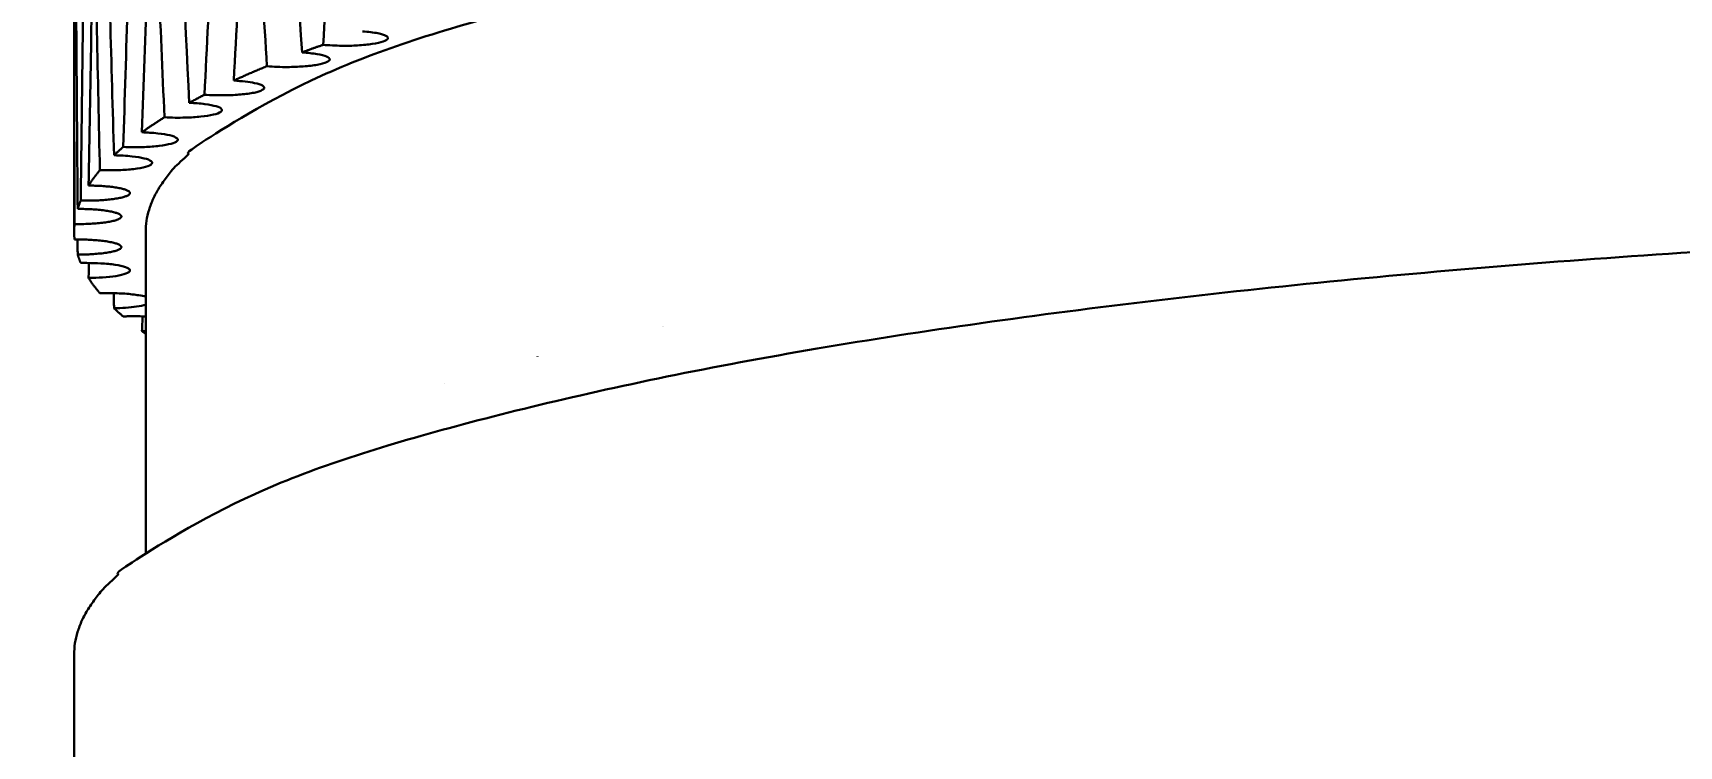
# Model space of a CAD drawing. Header units: millimetres. Extents: x 577 to 7172, y 252 to 2707.
# Drawn here: x 5023.83 to 5035.33, y 1672.78 to 1677.77 of the extents above; entities that cross this region are included whole.
import ezdxf

# ---------------------------------------------------------------- set-up
doc = ezdxf.new("R2010")
doc.units = ezdxf.units.MM
doc.header["$MEASUREMENT"] = 0
doc.layers.add('외형선(ISO)', color=7, linetype='Continuous', lineweight=30)
doc.layers.add('치수(ISO)', color=7, linetype='Continuous', lineweight=25)
doc.styles.add('굴림', font='')
doc.styles.get('굴림').set_extended_font_data('援대┝')
doc.dimstyles.new('기본값 (ISO)', dxfattribs={"dimscale": 10, "dimtxt": 3, "dimasz": 2.5, "dimexe": 3.175, "dimexo": 0, "dimgap": 0.762, "dimtad": 1, "dimtoh": 1, "dimdec": 0, "dimzin": 1, "dimdsep": 46, "dimtxsty": '굴림', "dimcen": 0.5, "dimazin": 0, "dimtfac": 1, "dimtdec": 4, "dimtix": 1, "dimtmove": 1, "dimatfit": 3, "dimfxl": 1, "dimtolj": 1, "dimtzin": 1, "dimarcsym": 0})

# ---------------------------------------------------------------- blocks, each defined once
blk = doc.blocks.new('*D7')
at = {"layer": 'Defpoints', "color": 0}
for p in [(4619.259, 1788.114), (5041.614, 1788.114), (5031.118, 460.474)]:
    blk.add_point(p, dxfattribs=at)
at = {"layer": '치수(ISO)', "color": 0, "lineweight": -2}
for p, q in [((5041.614, 1788.114), (4587.509, 1788.114)), ((4619.259, 485.474), (4619.259, 1763.114)), ((5031.118, 460.474), (4587.509, 460.474))]:
    blk.add_line(p, q, dxfattribs=at)
at = {"layer": '치수(ISO)', "color": 0}
for points in [[(4623.425, 1763.114), (4615.092, 1763.114), (4619.259, 1788.114)], [(4615.092, 485.474), (4623.425, 485.474), (4619.259, 460.474)]]:
    blk.add_solid(points, dxfattribs=at)
at = {"layer": '치수(ISO)', "color": 0, "insert": (4596.639, 1124.294), "char_height": 30, "attachment_point": 5, "rotation": 90, "style": '굴림'}
blk.add_mtext('\\A1;1328', dxfattribs=at)
blk = doc.blocks.new('*D8')
at = {"layer": 'Defpoints', "color": 0}
for p in [(4733.392, 1788.114), (5041.614, 1788.114), (4944.614, 503.674)]:
    blk.add_point(p, dxfattribs=at)
at = {"layer": '치수(ISO)', "color": 0, "lineweight": -2}
for p, q in [((5041.614, 1788.114), (4701.642, 1788.114)), ((4733.392, 528.674), (4733.392, 1763.114)), ((4944.614, 503.674), (4701.642, 503.674))]:
    blk.add_line(p, q, dxfattribs=at)
at = {"layer": '치수(ISO)', "color": 0}
for points in [[(4737.558, 1763.114), (4729.225, 1763.114), (4733.392, 1788.114)], [(4729.225, 528.674), (4737.558, 528.674), (4733.392, 503.674)]]:
    blk.add_solid(points, dxfattribs=at)
at = {"layer": '치수(ISO)', "color": 0, "insert": (4710.772, 1145.894), "char_height": 30, "attachment_point": 5, "rotation": 90, "style": '굴림'}
blk.add_mtext('\\A1;1284', dxfattribs=at)

msp = doc.modelspace()

# ---------------------------------------------------------------- linework, layer by layer
at = {"layer": '외형선(ISO)'}
for p, q in [((5024.114, 1676.38), (5024.114, 1678.376)), ((5024.614, 1674.139), (5024.614, 1676.38)), ((5027.353, 1675.508), (5027.353, 1675.507)), ((5026.704, 1675.321), (5026.704, 1675.321)), ((5024.114, 1671.15), (5024.114, 1673.425))]:
    msp.add_line(p, q, dxfattribs=at)
for centre, radius, start, end in [((5024.145, 1674.83), 1.71, 90.0001, 90.206), ((5041.614, 1679.828), 14, 197.0684, 197.0686)]:
    msp.add_arc(centre, radius, start, end, dxfattribs=at)
for points, knots in [([(5026.133, 1681.723), (5026.085, 1681.05), (5026.038, 1680.378), (5025.944, 1679.033), (5025.899, 1678.36), (5025.854, 1677.687)], [0, 0, 0, 0, 0.2023441, 0.2023441, 0.4046361, 0.4046361, 0.4046361, 0.4046361]), ([(5025.233, 1681.379), (5025.196, 1680.705), (5025.161, 1680.032), (5025.091, 1678.685), (5025.058, 1678.011), (5025.025, 1677.338)], [0.000001, 0.000001, 0.000001, 0.000001, 0.2023551, 0.2023551, 0.4046826, 0.4046826, 0.4046826, 0.4046826]), ([(5024.59, 1681.018), (5024.566, 1680.344), (5024.543, 1679.669), (5024.499, 1678.321), (5024.478, 1677.647), (5024.457, 1676.973)], [0.000001, 0.000001, 0.000001, 0.000001, 0.2023551, 0.2023551, 0.4046826, 0.4046826, 0.4046826, 0.4046826]), ([(5024.393, 1676.915), (5024.374, 1677.554), (5024.357, 1678.193), (5024.324, 1679.472), (5024.308, 1680.111), (5024.293, 1680.75)], [0.000001, 0.000001, 0.000001, 0.000001, 0.2024117, 0.2024117, 0.4048476, 0.4048476, 0.4048476, 0.4048476]), ([(5024.216, 1680.645), (5024.205, 1679.971), (5024.195, 1679.297), (5024.176, 1677.948), (5024.168, 1677.273), (5024.16, 1676.599)], [0.000001, 0.000001, 0.000001, 0.000001, 0.2023551, 0.2023551, 0.4046826, 0.4046826, 0.4046826, 0.4046826]), ([(5024.139, 1676.54), (5024.134, 1677.106), (5024.13, 1677.672), (5024.123, 1678.804), (5024.12, 1679.37), (5024.118, 1679.936)], [0.000001, 0.000001, 0.000001, 0.000001, 0.1793043, 0.1793043, 0.3586088, 0.3586088, 0.3586088, 0.3586088]), ([(5025.23, 1677.437), (5025.248, 1677.778), (5025.267, 1678.119), (5025.305, 1678.801), (5025.324, 1679.142), (5025.343, 1679.483)], [0.000001, 0.000001, 0.000001, 0.000001, 0.1025332, 0.1025332, 0.2050688, 0.2050688, 0.2050688, 0.2050688]), ([(5025.343, 1679.483), (5025.362, 1679.159), (5025.382, 1678.835), (5025.422, 1678.186), (5025.442, 1677.862), (5025.462, 1677.538)], [0.0000028, 0.0000028, 0.0000028, 0.0000028, 0.1025287, 0.1025287, 0.2050511, 0.2050511, 0.2050511, 0.2050511]), ([(5024.588, 1677.076), (5024.6, 1677.417), (5024.613, 1677.758), (5024.638, 1678.441), (5024.651, 1678.783), (5024.664, 1679.124)], [0.000001, 0.000001, 0.000001, 0.000001, 0.1025328, 0.1025328, 0.2050688, 0.2050688, 0.2050688, 0.2050688]), ([(5024.664, 1679.124), (5024.677, 1678.8), (5024.69, 1678.476), (5024.717, 1677.828), (5024.731, 1677.505), (5024.745, 1677.181)], [0.0000012, 0.0000012, 0.0000012, 0.0000012, 0.1025275, 0.1025275, 0.2050495, 0.2050495, 0.2050495, 0.2050495]), ([(5024.215, 1676.703), (5024.221, 1677.045), (5024.227, 1677.387), (5024.239, 1678.07), (5024.246, 1678.412), (5024.252, 1678.753)], [0.000001, 0.000001, 0.000001, 0.000001, 0.1025326, 0.1025326, 0.2050688, 0.2050688, 0.2050688, 0.2050688]), ([(5024.252, 1678.753), (5024.259, 1678.429), (5024.266, 1678.106), (5024.28, 1677.458), (5024.287, 1677.135), (5024.294, 1676.811)], [0.000001, 0.000001, 0.000001, 0.000001, 0.1025274, 0.1025274, 0.2050493, 0.2050493, 0.2050493, 0.2050493]), ([(5024.114, 1678.376), (5024.114, 1678.053), (5024.114, 1677.729), (5024.115, 1677.082), (5024.116, 1676.758), (5024.117, 1676.434)], [0.000001, 0.000001, 0.000001, 0.000001, 0.1025274, 0.1025274, 0.2050493, 0.2050493, 0.2050493, 0.2050493]), ([(5025.854, 1677.687), (5025.874, 1677.685), (5025.896, 1677.684), (5025.941, 1677.682), (5025.963, 1677.681), (5026.023, 1677.68), (5026.06, 1677.681), (5026.133, 1677.685), (5026.168, 1677.689), (5026.229, 1677.698), (5026.255, 1677.704), (5026.291, 1677.716), (5026.302, 1677.722), (5026.31, 1677.736), (5026.306, 1677.743), (5026.281, 1677.756), (5026.262, 1677.762), (5026.222, 1677.771), (5026.205, 1677.773), (5026.169, 1677.778), (5026.15, 1677.78), (5026.129, 1677.781)], [0.000001, 0.000001, 0.000001, 0.000001, 0.0071714, 0.0071714, 0.01393316, 0.01393316, 0.02510616, 0.02510616, 0.03692758, 0.03692758, 0.04938627, 0.04938627, 0.06107435, 0.06107435, 0.07339163, 0.07339163, 0.08530041, 0.08530041, 0.09211234, 0.09211234, 0.09879242, 0.09879242, 0.09879242, 0.09879242]), ([(5025.462, 1677.538), (5025.485, 1677.536), (5025.509, 1677.534), (5025.558, 1677.532), (5025.582, 1677.532), (5025.644, 1677.532), (5025.681, 1677.534), (5025.752, 1677.539), (5025.785, 1677.543), (5025.841, 1677.553), (5025.864, 1677.559), (5025.893, 1677.572), (5025.901, 1677.579), (5025.901, 1677.592), (5025.893, 1677.599), (5025.863, 1677.612), (5025.84, 1677.618), (5025.797, 1677.625), (5025.781, 1677.627), (5025.745, 1677.631), (5025.727, 1677.633), (5025.707, 1677.634)], [0.000001, 0.000001, 0.000001, 0.000001, 0.0077376, 0.0077376, 0.01495304, 0.01495304, 0.02623633, 0.02623633, 0.0382054, 0.0382054, 0.05061345, 0.05061345, 0.06219039, 0.06219039, 0.07431029, 0.07431029, 0.0861855, 0.0861855, 0.09256928, 0.09256928, 0.0987931, 0.0987931, 0.0987931, 0.0987931]), ([(5025.025, 1677.338), (5025.048, 1677.336), (5025.073, 1677.335), (5025.123, 1677.334), (5025.147, 1677.334), (5025.209, 1677.335), (5025.245, 1677.337), (5025.314, 1677.343), (5025.346, 1677.347), (5025.398, 1677.358), (5025.417, 1677.364), (5025.435, 1677.375), (5025.439, 1677.378), (5025.446, 1677.388), (5025.442, 1677.395), (5025.419, 1677.409), (5025.401, 1677.415), (5025.356, 1677.424), (5025.334, 1677.428), (5025.284, 1677.433), (5025.258, 1677.435), (5025.23, 1677.437)], [0.000001, 0.000001, 0.000001, 0.000001, 0.00772745, 0.00772745, 0.01499106, 0.01499106, 0.02633669, 0.02633669, 0.03838224, 0.03838224, 0.05078092, 0.05078092, 0.05671273, 0.05671273, 0.06897539, 0.06897539, 0.08098653, 0.08098653, 0.0900405, 0.0900405, 0.09878778, 0.09878778, 0.09878778, 0.09878778]), ([(5024.745, 1677.181), (5024.769, 1677.179), (5024.794, 1677.178), (5024.844, 1677.177), (5024.868, 1677.178), (5024.93, 1677.179), (5024.966, 1677.182), (5025.033, 1677.189), (5025.063, 1677.193), (5025.112, 1677.205), (5025.129, 1677.211), (5025.148, 1677.225), (5025.15, 1677.231), (5025.14, 1677.245), (5025.127, 1677.252), (5025.086, 1677.263), (5025.059, 1677.269), (5025.011, 1677.275), (5024.993, 1677.277), (5024.957, 1677.28), (5024.938, 1677.281), (5024.918, 1677.281)], [0.000001, 0.000001, 0.000001, 0.000001, 0.0076381, 0.0076381, 0.01494463, 0.01494463, 0.02636897, 0.02636897, 0.03849948, 0.03849948, 0.050901, 0.050901, 0.06259039, 0.06259039, 0.07472169, 0.07472169, 0.08661518, 0.08661518, 0.09282111, 0.09282111, 0.09879491, 0.09879491, 0.09879491, 0.09879491]), ([(5024.457, 1676.973), (5024.481, 1676.972), (5024.506, 1676.971), (5024.556, 1676.971), (5024.581, 1676.971), (5024.642, 1676.974), (5024.677, 1676.977), (5024.742, 1676.984), (5024.77, 1676.99), (5024.813, 1677.002), (5024.828, 1677.008), (5024.841, 1677.022), (5024.84, 1677.029), (5024.823, 1677.042), (5024.806, 1677.049), (5024.76, 1677.06), (5024.732, 1677.065), (5024.681, 1677.07), (5024.663, 1677.072), (5024.626, 1677.074), (5024.607, 1677.075), (5024.588, 1677.076)], [0.000001, 0.000001, 0.000001, 0.000001, 0.00751043, 0.00751043, 0.01494838, 0.01494838, 0.02643275, 0.02643275, 0.0386403, 0.0386403, 0.05102925, 0.05102925, 0.06299056, 0.06299056, 0.07514019, 0.07514019, 0.08694683, 0.08694683, 0.0930041, 0.0930041, 0.09879538, 0.09879538, 0.09879538, 0.09879538]), ([(5024.294, 1676.811), (5024.316, 1676.81), (5024.338, 1676.81), (5024.383, 1676.81), (5024.405, 1676.81), (5024.464, 1676.813), (5024.499, 1676.815), (5024.563, 1676.823), (5024.591, 1676.828), (5024.635, 1676.84), (5024.649, 1676.847), (5024.662, 1676.861), (5024.661, 1676.868), (5024.643, 1676.881), (5024.627, 1676.888), (5024.581, 1676.899), (5024.552, 1676.904), (5024.499, 1676.909), (5024.478, 1676.911), (5024.436, 1676.914), (5024.414, 1676.914), (5024.393, 1676.915)], [0.000001, 0.000001, 0.000001, 0.000001, 0.00665329, 0.00665329, 0.01336271, 0.01336271, 0.02483045, 0.02483045, 0.03702452, 0.03702452, 0.04940592, 0.04940592, 0.0613766, 0.0613766, 0.07354531, 0.07354531, 0.08536877, 0.08536877, 0.09226362, 0.09226362, 0.09879409, 0.09879409, 0.09879409, 0.09879409]), ([(5024.215, 1676.057), (5024.249, 1676.057), (5024.282, 1676.059), (5024.347, 1676.063), (5024.378, 1676.066), (5024.435, 1676.075), (5024.459, 1676.081), (5024.493, 1676.094), (5024.503, 1676.101), (5024.504, 1676.109), (5024.504, 1676.111), (5024.501, 1676.12), (5024.491, 1676.127), (5024.455, 1676.139), (5024.43, 1676.145), (5024.371, 1676.154), (5024.337, 1676.157), (5024.269, 1676.161), (5024.236, 1676.162), (5024.203, 1676.162)], [0.000001, 0.000001, 0.000001, 0.000001, 0.01010495, 0.01010495, 0.02101505, 0.02101505, 0.03311344, 0.03311344, 0.04542853, 0.04542853, 0.04838123, 0.04838123, 0.06075067, 0.06075067, 0.07294759, 0.07294759, 0.08453178, 0.08453178, 0.09450719, 0.09450719, 0.09450719, 0.09450719]), ([(5024.358, 1675.951), (5024.347, 1675.951), (5024.336, 1675.951), (5024.315, 1675.95), (5024.305, 1675.95), (5024.294, 1675.95)], [0.000001, 0.000001, 0.000001, 0.000001, 0.003180084, 0.003180084, 0.006359178, 0.006359178, 0.006359178, 0.006359178]), ([(5024.614, 1675.926), (5024.601, 1675.93), (5024.585, 1675.933), (5024.538, 1675.941), (5024.505, 1675.945), (5024.433, 1675.95), (5024.396, 1675.951), (5024.358, 1675.951)], [0.06152077, 0.06152077, 0.06152077, 0.06152077, 0.06925927, 0.06925927, 0.08100637, 0.08100637, 0.09244536, 0.09244536, 0.09244536, 0.09244536]), ([(5024.393, 1675.846), (5024.421, 1675.846), (5024.448, 1675.847), (5024.501, 1675.851), (5024.527, 1675.854), (5024.575, 1675.861), (5024.597, 1675.865), (5024.614, 1675.87)], [0.000001, 0.000001, 0.000001, 0.000001, 0.00840019, 0.00840019, 0.01732831, 0.01732831, 0.02720752, 0.02720752, 0.02720752, 0.02720752])]:
    msp.add_open_spline(points, degree=3, knots=knots, dxfattribs=at)
for points in [[(5025.707, 1677.634), (5025.621, 1678.915), (5025.538, 1680.196), (5025.458, 1681.477)], [(5024.918, 1677.281), (5024.856, 1678.561), (5024.798, 1679.84), (5024.743, 1681.12)], [(5024.138, 1676.326), (5024.138, 1676.291), (5024.138, 1676.256), (5024.139, 1676.221)], [(5024.217, 1676.162), (5024.217, 1676.127), (5024.216, 1676.092), (5024.215, 1676.057)], [(5024.39, 1675.95), (5024.391, 1675.916), (5024.392, 1675.881), (5024.393, 1675.846)], [(5024.614, 1675.788), (5024.589, 1675.789), (5024.563, 1675.79), (5024.536, 1675.79)], [(5024.592, 1675.789), (5024.591, 1675.754), (5024.59, 1675.719), (5024.588, 1675.685)], [(5024.588, 1675.685), (5024.597, 1675.685), (5024.606, 1675.685), (5024.614, 1675.686)]]:
    msp.add_open_spline(points, degree=3, dxfattribs=at)
for points, weights, knots in [([(5058.614, 1676.38), (5058.614, 1679.302), (5041.614, 1679.302), (5024.614, 1679.302), (5024.614, 1676.38)], [0.999999999998, 0.707106781188, 1, 0.707106781187, 1], [3.141593, 3.141593, 3.141593, 4.712389, 4.712389, 6.283185, 6.283185, 6.283185]), ([(5024.16, 1676.599), (5024.182, 1676.598), (5024.204, 1676.598), (5024.504, 1676.598), (5024.504, 1676.651), (5024.504, 1676.702), (5024.215, 1676.703)], [0.946813156237, 0.97041902486, 1, 0.707106781187, 1, 0.714831527247, 0.984957971746], [4.553745, 4.553745, 4.553745, 4.712389, 4.712389, 6.283185, 6.283185, 7.812554, 7.812554, 7.812554]), ([(5024.117, 1676.434), (5024.131, 1676.434), (5024.144, 1676.434), (5024.444, 1676.434), (5024.444, 1676.487), (5024.444, 1676.54), (5024.145, 1676.54)], [0.965308958997, 0.981483934542, 1, 0.707106781187, 1, 0.707560438691, 0.999094090316], [4.613087, 4.613087, 4.613087, 4.712389, 4.712389, 6.283185, 6.283185, 7.851549, 7.851549, 7.851549]), ([(5024.117, 1676.434), (5024.114, 1676.407), (5024.114, 1676.38), (5024.114, 1676.353), (5024.117, 1676.326)], [0.992659271346, 0.99628245065, 1, 0.996282450647, 0.992659271339], [6.26324796, 6.26324796, 6.26324796, 6.28318531, 6.28318531, 6.30312265, 6.30312265, 6.30312265]), ([(5059.114, 1673.425), (5059.114, 1676.432), (5041.614, 1676.432), (5024.114, 1676.432), (5024.114, 1673.425)], [1, 0.707106781187, 1, 0.707106781186, 1], [0, 0, 0, 1.570796, 1.570796, 3.141593, 3.141593, 3.141593]), ([(5024.139, 1676.221), (5024.141, 1676.221), (5024.144, 1676.221), (5024.444, 1676.221), (5024.444, 1676.273), (5024.444, 1676.326), (5024.144, 1676.326), (5024.144, 1676.326), (5024.144, 1676.326)], [0.992549473085, 0.996226110487, 1, 0.707106781187, 1, 0.707106781187, 1, 0.999546360139, 0.999094125493], [4.692149, 4.692149, 4.692149, 4.712389, 4.712389, 6.283185, 6.283185, 7.853982, 7.853982, 7.856415, 7.856415, 7.856415]), ([(5024.536, 1675.79), (5024.536, 1675.79), (5024.536, 1675.79), (5024.496, 1675.79), (5024.457, 1675.788)], [0.999965165979, 0.999982581954, 1, 0.946313363682, 0.912307995034], [4.7122956, 4.7122956, 4.7122956, 4.712389, 4.712389, 5.0003122, 5.0003122, 5.0003122])]:
    msp.add_rational_spline(points, weights, degree=2, knots=knots, dxfattribs=at)
for points, weights in [([(5025.854, 1677.687), (5025.779, 1677.661), (5025.707, 1677.634)], [0.878068365283, 0.879532071537, 0.881083170743]), ([(5025.462, 1677.538), (5025.34, 1677.488), (5025.23, 1677.437)], [0.886919076291, 0.890089985335, 0.893562241824]), ([(5025.025, 1677.338), (5024.97, 1677.31), (5024.918, 1677.281)], [0.900647604805, 0.90272983191, 0.90490412276]), ([(5024.745, 1677.181), (5024.661, 1677.128), (5024.588, 1677.076)], [0.913002186953, 0.917364464448, 0.92204684035]), ([(5024.457, 1676.973), (5024.423, 1676.944), (5024.393, 1676.915)], [0.931542109673, 0.934315403764, 0.937187316734]), ([(5024.294, 1676.811), (5024.249, 1676.757), (5024.215, 1676.703)], [0.947829980565, 0.953540041069, 0.95959594343]), ([(5024.16, 1676.599), (5024.148, 1676.569), (5024.139, 1676.54)], [0.971841832604, 0.975407524228, 0.979080700205]), ([(5024.144, 1676.326), (5024.13, 1676.326), (5024.117, 1676.326)], [0.999057140828, 0.981062565403, 0.965293394781]), ([(5024.139, 1676.221), (5024.148, 1676.191), (5024.16, 1676.162)], [0.979080700277, 0.975407524299, 0.971841832675]), ([(5024.203, 1676.162), (5024.182, 1676.162), (5024.16, 1676.162)], [0.995471900177, 0.96735736439, 0.944812413041]), ([(5024.215, 1676.057), (5024.249, 1676.003), (5024.294, 1675.95)], [0.959595943446, 0.953540041084, 0.94782998058]), ([(5024.393, 1675.846), (5024.423, 1675.817), (5024.457, 1675.788)], [0.937187316734, 0.934315403764, 0.931542109674]), ([(5024.588, 1675.685), (5024.601, 1675.676), (5024.614, 1675.666)], [0.922046840368, 0.921223825969, 0.920410700876])]:
    msp.add_rational_spline(points, weights, degree=2, dxfattribs=at)

# ---------------------------------------------------------------- dimensions: what is measured, and where the dimension line sits
at = {"layer": '치수(ISO)'}
for base, p1, picture, middle in [((4619.259, 1788.114), (5031.118, 460.474), '*D7', (4596.639, 1124.294)), ((4733.392, 1788.114), (4944.614, 503.674), '*D8', (4710.772, 1145.894))]:
    dim = msp.add_linear_dim(base=base, p1=p1, p2=(5041.614, 1788.114), angle=90, dimstyle='기본값 (ISO)', dxfattribs=at)
    dim.commit()
    dim.dimension.update_dxf_attribs({"geometry": picture, "text_midpoint": middle})

doc.saveas('drawing.dxf')
